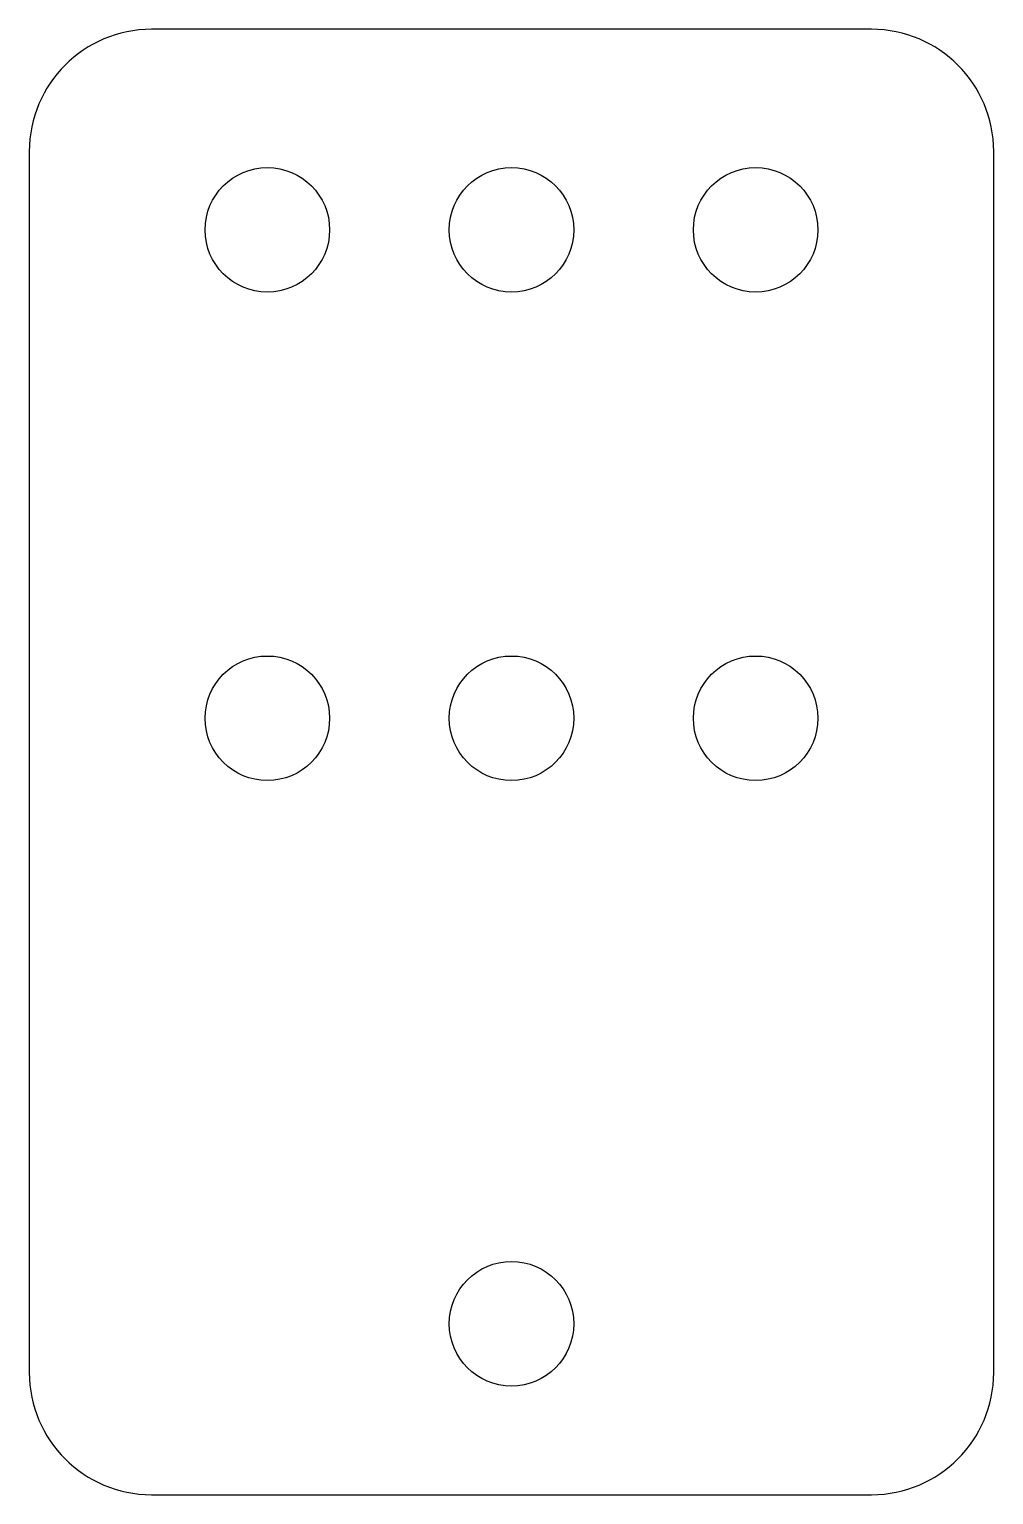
# Model space of a CAD drawing. Header units: millimetres. Extents: x -19.8 to 19.8, y -30 to 30.
import ezdxf

# ---------------------------------------------------------------- set-up
doc = ezdxf.new("R2010")
doc.units = ezdxf.units.MM

msp = doc.modelspace()

# ---------------------------------------------------------------- linework, layer by layer
at = {"color": 7, "linetype": 'Continuous', "lineweight": 25}
for p, q in [((14.75, 30), (-14.75, 30)), ((-19.75, 25), (-19.75, -25)), ((19.75, -25), (19.75, 25)), ((-14.75, -30), (14.75, -30))]:
    msp.add_line(p, q, dxfattribs=at)
for centre in [(-10, 21.79), (0, 21.79), (10, 21.79), (-10, 1.79), (0, 1.79), (10, 1.79), (0, -23)]:
    msp.add_circle(centre, 2.55, dxfattribs=at)
for centre, start, end in [((-14.75, 25), 90, 180), ((14.75, 25), 0, 90), ((-14.75, -25), 180, 270), ((14.75, -25), 270, 0)]:
    msp.add_arc(centre, 5, start, end, dxfattribs=at)

doc.saveas('drawing.dxf')
